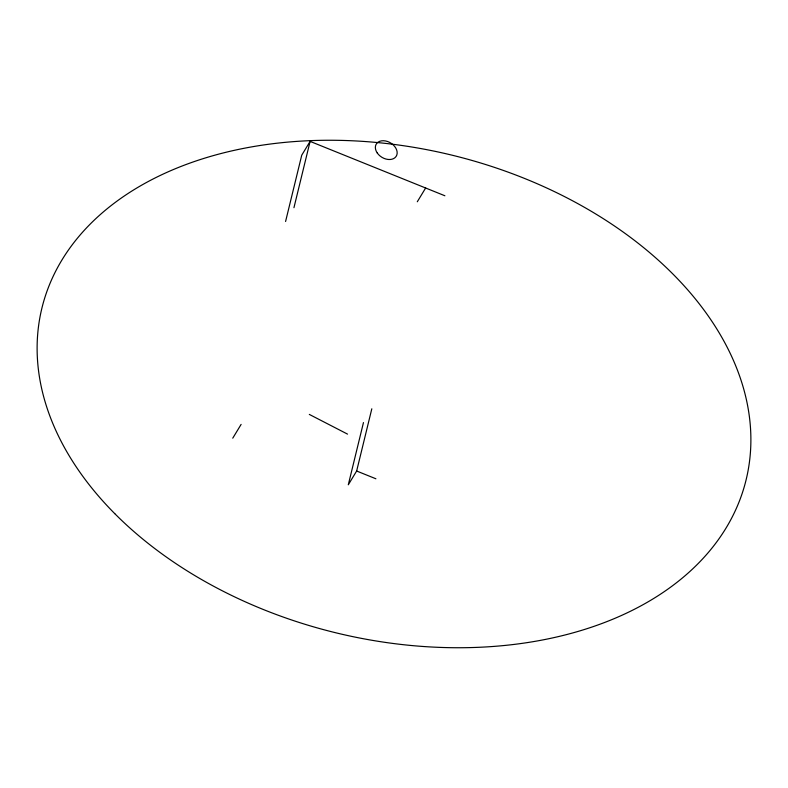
<?xml version="1.0" encoding="UTF-8"?>
<svg xmlns="http://www.w3.org/2000/svg" width="788" height="788" viewBox="0 0 788 788"><rect width="100%" height="100%" fill="white"/><g stroke="black" fill="none" stroke-linecap="round" stroke-linejoin="round"><path stroke-width="1.18" d="M285.581 221.487L301.745 155.167L310.108 141.387L444.895 195.769M293.944 207.707L310.108 141.387M363.465 422.575L348.296 484.787L356.649 471.017L371.818 408.795M232.756 438.177L241.118 424.397M417.285 201.777L425.638 188.007M356.649 471.017L375.906 478.779M309.31 414.409L347.538 434.119M114.752 513.628A362.421 245.777 13.7 0 0 726.083 527.98A362.421 245.777 13.7 0 0 341.174 140.392A362.421 245.777 13.7 0 0 114.752 513.628M377.245 152.971A11.702 8.402 31.2 0 0 396.088 156.467A11.702 8.402 31.2 0 0 385.46 140.944A11.702 8.402 31.2 0 0 377.245 152.971"/></g></svg>
